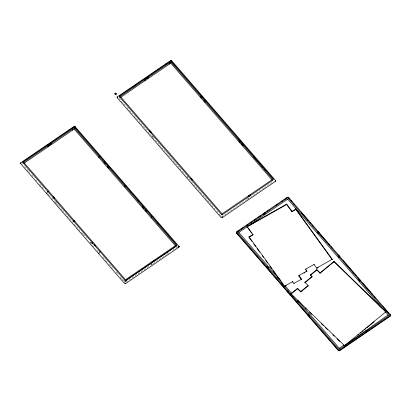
<?xml version="1.0" encoding="UTF-8"?>
<svg xmlns="http://www.w3.org/2000/svg" width="411" height="411" viewBox="0 0 411 411"><rect width="100%" height="100%" fill="white"/><g stroke="black" fill="none" stroke-linecap="round" stroke-linejoin="round"><path stroke-width="0.31" stroke-dasharray="2.06 1.54" d="M124.482 281.874L125.35 281.278L126.033 282.069M125.35 281.278L126.023 282.157M177.095 247.314L177.973 246.631M221.935 215.472L222.613 216.258L221.755 216.756M126.213 282.028L149.974 265.814M153.144 263.657L166.876 254.286M167.405 253.926L169.517 252.488M172.682 250.325L177.963 246.718M247.093 199.556L221.745 216.849L218.811 213.463M250.263 197.393L258.714 191.629M259.238 191.269L263.996 188.022M264.52 187.663L273.5 181.539M119.036 98.393L125.324 105.648M126.999 107.579L132.45 113.868M134.13 115.799L140.418 123.053M140.834 123.536L142.93 125.951M143.352 126.439L151.315 135.625M152.995 137.557L158.862 144.328M159.283 144.811L163.475 149.645M163.891 150.128L168.084 154.962M168.505 155.445L172.697 160.28M173.118 160.763L177.311 165.597M177.727 166.085L179.407 168.017M179.823 168.5L181.919 170.919M182.34 171.402L185.695 175.271M189.045 179.134L193.237 183.974M193.658 184.457L195.333 186.389M195.754 186.871L199.946 191.706M200.368 192.189L202.464 194.609M202.88 195.091L207.072 199.926M207.493 200.409L209.168 202.346M209.589 202.829L211.264 204.76M211.686 205.243L213.782 207.663M214.203 208.146L215.04 209.112M216.715 211.049L218.395 212.98M21.608 163.331L22.446 164.297M24.542 166.712L28.313 171.063M28.734 171.551L29.571 172.517M31.668 174.932L34.185 177.835M35.86 179.766L36.697 180.737M39.636 184.118L43.407 188.469M47.599 193.304L48.858 194.757M49.274 195.24L50.116 196.206M51.791 198.143L54.725 201.524M56.821 203.943L58.079 205.392M58.501 205.875L62.272 210.227M62.693 210.709L64.789 213.129M65.205 213.612L66.885 215.544M67.301 216.032L71.493 220.866M71.915 221.349L76.107 226.184M76.528 226.667L78.203 228.598M78.624 229.086L79.878 230.535M81.558 232.467L82.817 233.921M83.233 234.404L85.329 236.818M85.75 237.301L86.587 238.272M92.454 245.038L93.713 246.487M97.068 250.356L97.905 251.327M102.935 257.127L105.874 260.512M106.29 260.995L107.127 261.961M109.223 264.381L112.578 268.244M115.933 272.113L118.45 275.016M120.125 276.947L121.8 278.884M122.221 279.367L123.896 281.299M124.317 281.782L125.155 282.753"/><path stroke-width="0.62" d="M50.075 144.199L50.121 143.696L51.385 142.838L51.652 143.696L50.389 144.559L50.075 144.199L51.339 143.336L51.385 142.838M50.389 144.559L50.121 143.696M53.147 196.997L53.101 197.496L53.543 196.725L53.147 196.997L54.139 198.138L54.093 198.641M72.629 130.112L72.737 128.838M175.574 245.989L74.18 129.054L74.288 127.78L23.689 162.299L125.504 279.716L176.103 245.197L74.288 127.78M74.422 127.21L75.254 128.268M73.677 220.753L73.636 221.21L74.386 220.265L73.677 220.753L74.196 221.853L74.905 221.365L74.386 220.265M98.979 157.654L99.087 156.375L99.719 155.944L100.87 156.36M92.126 243.209L92.151 242.937M94.268 244.417L94.222 244.92L94.658 244.149L94.268 244.417L95.26 245.562L95.213 246.066M95.609 245.793L95.65 245.29L95.26 245.562M104.096 162.705L104.533 161.934L105.524 163.08L105.483 163.578L105.088 163.85L104.096 162.705L104.533 161.934M105.088 163.85L105.524 163.08M114.88 93.852L115.691 93.086L116.292 94.032L115.501 94.571L114.88 93.852L115.691 93.086M115.501 94.571L114.9 93.626M124.867 186.255L125.617 185.315L126.136 186.414L125.427 186.897L124.867 186.255L125.617 185.315M125.427 186.897L124.908 185.798M146.665 78.296L146.712 77.797L147.975 76.934L148.243 77.792L146.979 78.655L146.665 78.296L147.929 77.438L147.975 76.934M146.979 78.655L146.712 77.797M149.738 131.094L149.691 131.597L150.133 130.826L149.738 131.094L150.729 132.239L150.683 132.738M151.078 132.47L151.125 131.967L150.729 132.239M145.217 210.129L145.653 209.358L146.645 210.499L146.604 211.002L146.208 211.269L145.217 210.129L145.653 209.358M146.208 211.269L146.645 210.499M151.191 217.876L151.305 216.597L151.936 216.165L153.087 216.582M169.219 64.208L169.327 62.934M152.512 262.336L152.245 261.473L152.198 261.977L153.462 261.113L153.509 260.615L153.776 261.473M272.164 180.09L170.77 63.15L170.878 61.876L120.279 96.4L222.094 213.818L272.693 179.294L170.878 61.876M190.858 178.518L190.812 179.016L191.249 178.246L190.858 178.518L191.85 179.658L191.803 180.162M200.686 96.806L201.123 96.03L202.114 97.176L202.073 97.679L201.678 97.946L200.686 96.806L201.123 96.03M201.678 97.946L202.114 97.176M241.807 144.225L242.243 143.454L243.235 144.6L243.194 145.098L242.798 145.371L241.807 144.225L242.243 143.454M242.798 145.371L243.235 144.6M390.229 315.093A1.079 0.961 4.9 0 1 389.998 316.383L339.753 350.665A1.079 0.961 4.9 0 1 338.243 350.475L236.705 233.376L236.741 232.919A1.079 0.961 4.9 0 1 236.926 231.573L287.171 197.29A1.079 0.961 4.9 0 1 288.681 197.48L390.219 314.579L390.183 315.037M236.926 231.573L236.885 232.03A1.079 0.961 4.9 0 0 236.705 233.376M238.837 232.893L238.878 232.436L247.304 226.687L247.268 227.144L249.754 230.586M249.102 196.432L248.835 195.574L248.789 196.073L250.052 195.21L250.099 194.711L250.366 195.569L250.052 195.21M247.114 226.42L247.073 226.877L286.667 204.534L286.708 204.077L247.114 226.42L252.991 234.558L252.955 235.015L248.953 237.27L248.989 236.813L252.991 234.558M263.985 214.45L263.713 213.638L264.977 212.775L265.311 213.658L264.977 212.775M264.047 214.521L264.026 213.992M265.249 213.586L265.29 213.134M266.739 266.934L266.703 267.391L267.217 266.611L266.739 266.934L267.731 268.08L267.695 268.532M267.099 267.119L267.135 266.667M268.09 268.265L268.126 267.808M267.217 266.611L268.208 267.756L268.167 268.213L267.176 267.068M287.13 197.748L287.171 197.29M280.585 281.037L280.621 280.579L238.878 232.436M287.654 199.587L287.69 199.135L250.489 224.514L250.453 224.971L256.217 221.036M288.681 197.48L288.645 197.938L289.488 198.909M284.597 286.59L284.638 286.133L248.989 236.813M291.933 211.311L295.941 209.05L295.899 209.507L291.897 211.763L291.933 211.311L286.708 204.077M287.782 292.283L287.823 291.825L288.573 291.312L288.532 291.769L287.952 290.598L287.202 291.111L287.161 291.569L287.911 291.055M297.533 288.311L290.937 293.706L290.901 294.158L297.492 288.769L297.533 288.311L300.801 291.481L300.76 291.938L297.492 288.769M291.522 293.649L291.558 293.197L285.172 285.83L285.136 286.287L286.164 285.707M292.606 282.069L292.642 281.617L284.638 286.133M293.911 283.878L293.952 283.426L292.642 281.617M298.905 275.54L301.515 279.156L301.479 279.608L298.864 275.997L298.905 275.54L306.909 271.024L305.584 269.174L314.071 264.443L316.665 268.059L316.629 268.517M298.812 302.059L297.564 300.616L297.6 300.164L339.291 348.24L339.25 348.698M305.584 269.174L306.868 271.481L306.909 271.024M312.036 276.454L304.895 282.29L304.854 282.747L312 276.906L312.036 276.454L310.403 274.867L316.83 269.611L320.102 272.781L320.061 273.238L316.794 270.068L316.83 269.611M304.895 282.29L308.163 285.46L308.127 285.917L300.76 291.938M312 276.906L310.367 275.324L310.403 274.867M307.824 314.811L308.332 314.035L309.324 315.175L309.288 315.633L308.815 315.956L308.851 315.499L307.86 314.358M308.255 314.086L308.214 314.543L308.332 314.035M309.206 315.689L309.247 315.232M314.035 264.895L314.071 264.443M317.657 232.194L317.616 232.652L318.129 231.871L317.657 232.194L318.648 233.34L318.607 233.797L317.944 233.032M317.693 232.6L317.734 232.143M318.725 233.289L318.684 233.741L319.121 233.016L318.129 231.871M295.941 209.05L332.242 259.269L332.206 259.726L295.899 209.507M334.02 261.822L334.056 261.37L386.001 311.713L385.965 312.17L334.02 261.822L320.061 273.238M338.392 256.187L338.351 256.639L339.101 256.13L339.142 255.673L338.392 256.187L338.972 257.353M339.722 256.844L339.763 256.387L339.013 256.901M338.243 350.475L338.279 350.018L236.741 232.919M339.753 350.665L339.794 350.208L390.039 315.925A1.079 0.961 4.9 0 0 390.219 314.579M343.899 345.528L343.935 345.07L339.291 348.24M344.48 346.093L344.521 345.636L386.001 311.713M358.854 279.567L358.736 280.076L359.25 279.295L358.772 279.619L359.764 280.764L359.728 281.216M359.805 281.165L359.846 280.708M359.25 279.295L360.242 280.441L360.2 280.898L359.209 279.752M365.775 331.343L365.8 331.867L367.002 330.937L367.372 331.364L367.413 330.906L367.038 330.48L365.775 331.343L366.109 332.227M367.064 331.009L367.038 330.48M385.559 312.504L385.595 312.047L388.102 314.934L388.066 315.391M389.998 316.383L390.039 315.925M46.484 193.468L47.779 191.382L48.488 190.899M98.702 253.69L99.996 251.604L100.705 251.121M310.367 275.324L316.794 270.068M320.102 272.781L334.056 261.37M300.801 291.481L308.163 285.46M357.842 335.165L358.834 334.354M360.319 333.141L361.305 332.329M362.297 331.523L363.288 330.711M364.274 329.905L365.759 328.692M366.751 327.88L374.174 321.808M388.102 314.934L344.521 345.636L290.937 293.706M365.754 331.107L366.792 330.377M115.522 94.34L116.313 93.8M23.083 162.895A1.084 0.966 4.9 0 1 22.98 162.715A1.069 0.95 4.9 0 1 23.309 161.636L73.574 127.353A1.11 0.986 4.9 0 1 75.105 127.533M171.695 61.629A1.11 0.986 4.9 0 0 170.164 61.445L119.92 95.732A1.079 0.961 4.9 0 0 119.74 97.078M47.825 145.186L48.668 144.61M133.513 86.978L135.096 85.899M24.105 163.218L74.18 129.054M120.7 97.315L170.77 63.15M54.139 198.138L54.535 197.871L54.488 198.369L53.497 197.229M74.237 221.395L74.946 220.913M125.463 186.445L126.177 185.957M191.85 179.658L192.24 179.391L192.199 179.89L191.207 178.749M152.553 261.833L153.817 260.97M249.143 195.929L250.407 195.066M23.329 161.636A1.079 0.961 4.9 0 0 23.15 162.982L124.687 280.081A1.079 0.961 4.9 0 0 126.198 280.271L176.442 245.989A1.069 0.95 4.9 0 0 176.622 244.648L75.09 127.544A1.079 0.961 4.9 0 0 73.574 127.353M126.187 280.256L176.442 245.989M150.95 264.895L152.214 264.032M247.54 198.991L248.804 198.128M237.414 231.67L239.002 230.586M241.118 229.143L243.235 227.699M246.405 225.531L247.463 224.812M250.109 223.009L251.696 221.925M254.342 220.121L255.925 219.037M258.041 217.594L260.687 215.79M263.333 213.987L265.449 212.544M267.032 211.46L269.148 210.016M276.022 205.325L277.61 204.241M281.314 201.719L282.372 200.994M285.018 199.191L286.601 198.107M263.677 214.095L264.941 213.232M265.352 213.206L264.088 214.064L263.713 213.638M267.731 268.08L268.208 267.756M318.648 233.34L319.121 233.016M308.851 315.499L309.324 315.175M359.764 280.764L360.242 280.441M366.15 331.769L367.413 330.906M125.447 283.647A0.873 0.781 4.9 0 0 125.622 283.569L178.687 247.365A0.873 0.776 4.9 0 0 178.836 246.276M298.864 275.997L299.306 275.745M303.96 273.12L304.998 272.534M316.665 268.059L332.242 259.269M317.174 268.208L318.263 267.592M293.952 283.426L301.515 279.156M74.124 126.403L74.252 126.372A0.868 0.771 4.9 0 1 75.043 126.583M165.438 64.059L166.537 63.926M68.848 129.958L69.947 129.83M292.231 295.452L293.562 296.742M297.564 300.616L300.775 303.729M305.363 308.178L306.277 309.067M309.488 312.18L311.785 314.4M321.417 323.74L323.252 325.517M325.086 327.295L327.382 329.519M332.884 334.857L334.261 336.188M337.015 338.859L339.769 341.526M171.176 60.145L275.966 180.994M204.848 100.125L205.51 100.89M239.767 140.398L240.43 141.163M171.423 61.881L172.266 62.847M173.519 64.296L174.362 65.267M238.082 138.754L238.919 139.719M243.112 144.559L243.954 145.525M253.592 156.642L255.688 159.062M256.531 160.028L258.206 161.96M259.464 163.414L260.302 164.379M261.977 166.311L262.819 167.282M264.494 169.214L265.331 170.18M201.082 96.534L202.073 97.679M242.202 143.958L243.194 145.098M290.741 200.357L292.01 201.816M293.68 203.743L294.517 204.709M301.258 212.487L308.409 220.728M309.622 222.13L310.88 223.584M312.139 225.033L313.398 226.487M318.016 231.809L322.281 236.731M323.051 237.615L327.243 242.454M328.502 243.908L329.761 245.357M331.019 246.811L332.278 248.259M337.842 254.671L339.83 256.973M343.19 260.841L351.497 270.423M352.335 271.394L354.02 273.33M355.279 274.784L356.121 275.755M357.801 277.697L360.39 280.682M362.908 283.585L370.419 292.242M371.256 293.213L372.561 294.713M374.2 296.608L375.043 297.579M383.047 306.812L388.924 313.583M318.088 232.328L319.08 233.474M287.69 199.135L381.66 307.505L381.624 307.962L377.426 303.123M295.622 208.783L298.561 212.168M147.929 77.438L148.243 77.792M150.087 131.325L150.75 132.09M119.729 97.063L221.277 214.177A1.079 0.961 4.9 0 0 222.67 214.429M308.296 314.487L309.288 315.633M115.671 93.318L116.292 94.032M152.039 136.154L153.031 137.3M186.959 176.427L187.95 177.573M170.842 60.468A0.873 0.781 4.9 0 0 170.657 60.525L117.474 96.785A0.873 0.776 4.9 0 0 117.289 97.823L221.036 217.481A0.868 0.771 4.9 0 0 222.192 217.676M74.586 126.043L179.376 246.898M108.257 166.029L109.249 167.174M143.177 206.301L144.169 207.442M137.721 200.306L138.558 201.272M157.423 223.029L158.261 223.995M104.492 162.437L105.483 163.578M145.612 209.857L146.604 211.002M51.339 143.336L51.652 143.696M94.617 244.648L95.28 245.413M91.823 242.279L92.711 243.307M55.449 202.058L56.441 203.204M90.369 242.331L91.36 243.476M75.121 126.665A0.868 0.771 4.9 0 0 73.954 126.48L20.884 162.684A0.873 0.776 4.9 0 0 20.699 163.727L124.446 283.385A0.868 0.771 4.9 0 0 125.602 283.58M286.667 204.534L291.897 211.763M250.463 231.573L251.532 233.047M249.323 237.784L251.928 241.391M253.787 243.964L255.652 246.538M257.137 248.598L259.742 252.205M262.346 255.806L263.466 257.353M265.696 260.44L267.561 263.014M269.791 266.107L271.65 268.681M273.14 270.741L275.375 273.829M277.235 276.403L279.47 279.49M281.679 282.552L282.773 284.068M288.342 197.696A1.079 0.961 4.9 0 1 288.594 197.881M339.794 350.208A1.079 0.961 4.9 0 1 338.279 350.018M20.761 162.787A0.956 0.848 4.9 0 0 20.627 162.956A0.858 0.765 4.9 0 0 20.714 163.748M178.883 246.287A0.904 0.801 4.9 0 1 178.811 247.263M126.079 280.333A1.079 0.961 4.9 0 1 124.682 280.061M170.164 61.45A1.079 0.961 4.9 0 1 171.68 61.64L273.264 178.8A1.079 0.961 4.9 0 1 273.032 180.085L222.788 214.367A1.079 0.961 4.9 0 1 221.277 214.177M275.427 180.372A0.873 0.776 4.9 0 1 275.278 181.462L222.212 217.666A0.873 0.781 4.9 0 1 222.038 217.743M275.473 180.388A0.904 0.801 4.9 0 1 275.401 181.359M170.77 60.484A0.873 0.776 4.9 0 1 171.716 60.766M117.351 96.888A0.956 0.848 4.9 0 0 117.222 97.053A0.858 0.765 4.9 0 0 117.305 97.844M119.622 96.03A1.069 0.95 4.9 0 0 119.57 96.811A1.084 0.966 4.9 0 0 119.673 96.991M48.025 146.188L48 146.46L49.289 145.324L48.025 146.188M107.466 166.568L108.437 167.986L107.466 166.568M144.615 80.284L144.59 80.556L145.879 79.421L144.615 80.284M142.386 206.841L143.357 208.259L142.386 206.841M204.056 100.664L205.027 102.082L204.056 100.664M238.981 140.937L239.947 142.355L238.981 140.937M287.885 197.717L237.286 232.241L339.096 349.658L389.695 315.134L287.885 197.717"/></g></svg>
